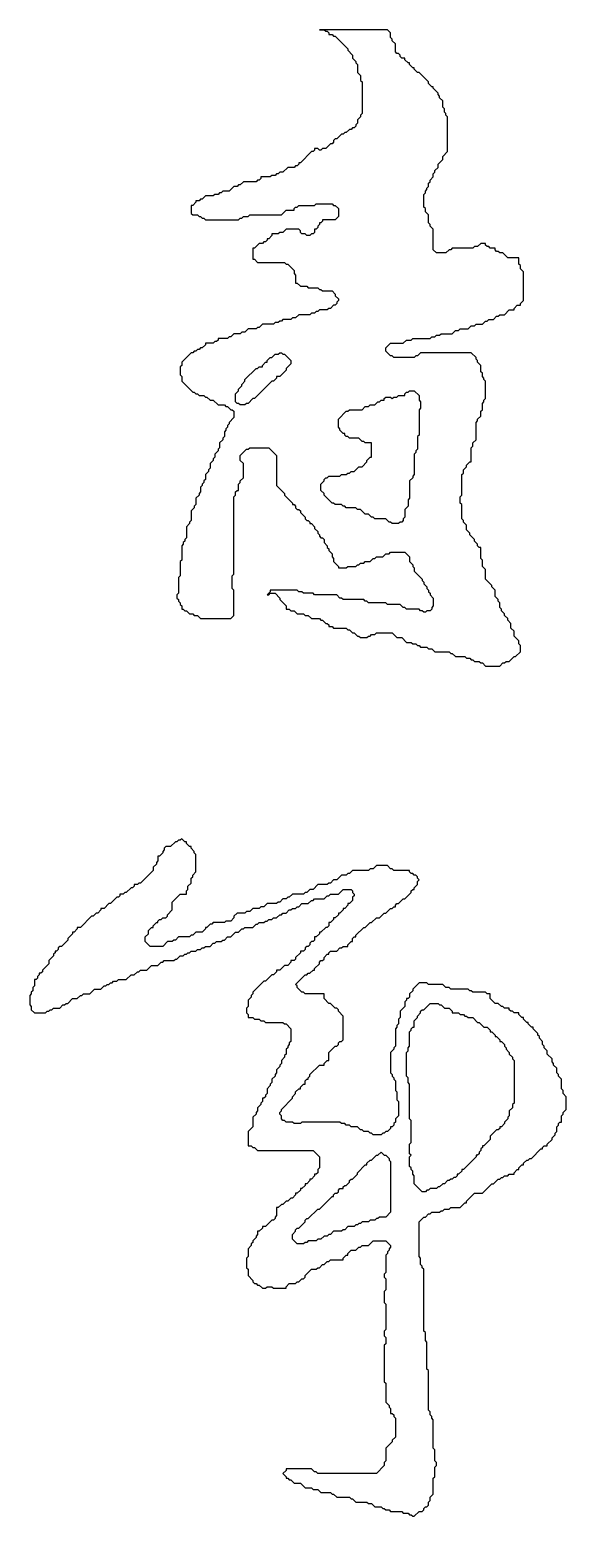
# Model space of a CAD drawing. Header units: millimetres. Extents: x 292 to 462, y 30 to 500.
import ezdxf

# ---------------------------------------------------------------- set-up
doc = ezdxf.new("R2010")
doc.units = ezdxf.units.MM

msp = doc.modelspace()

# ---------------------------------------------------------------- linework, layer by layer
for points in [[(383.5, 500), (385, 500), (385.5, 499.5), (386, 499.5), (386.5, 499), (386.5, 498.5), (387.5, 498.5), (388, 498), (388.5, 498), (392.5, 494), (392.5, 493.5), (394, 492), (394, 491), (395, 490), (395, 489.5), (395.5, 489), (395.5, 486.5), (396.5, 485.5), (396.5, 484), (397, 483.5), (397, 473.5), (396.5, 473), (396.5, 472.5), (395.5, 471.5), (395.5, 470.5), (395, 470), (395, 469.5), (394.5, 469), (394, 469), (393.5, 468.5), (393, 468.5), (392, 467.5), (391.5, 467.5), (391, 467), (390.5, 467), (389, 465.5), (388.5, 465.5), (388, 465), (388, 464.5), (387.5, 464), (387, 464), (385.5, 462.5), (384.5, 462.5), (384, 462), (383.5, 462), (383, 462.5), (382, 462.5), (382, 462), (381.5, 461.5), (381, 461.5), (377.5, 458), (377, 458), (377, 457.5), (376.5, 457), (376, 457), (375.5, 456.5), (373.5, 456.5), (372, 455), (371, 455), (370.5, 454.5), (370, 454.5), (369.5, 454), (368.5, 454), (368, 453.5), (365, 453.5), (365, 453), (364.5, 452.5), (364, 452.5), (363.5, 452), (359.5, 452), (358.5, 451), (358, 451), (357.5, 450.5), (356.5, 450.5), (355, 449), (353, 449), (352.5, 448.5), (352, 448.5), (351.5, 448), (350.5, 448), (350, 447.5), (347.5, 447.5), (346.5, 446.5), (346, 446.5), (345.5, 446), (344.5, 446), (344.5, 445.5), (343.5, 444.5), (343, 444.5), (343, 442), (343.5, 441.5), (345, 441.5), (345.5, 441), (346, 441), (346.5, 440.5), (347, 440.5), (347.5, 440), (358, 440), (358.5, 440.5), (359, 440.5), (359.5, 441), (361, 441), (361.5, 441.5), (371.5, 441.5), (373, 443), (375.5, 443), (375.5, 443.5), (376, 444), (376.5, 444), (377, 444.5), (382, 444.5), (382.5, 445), (387.5, 445), (388, 444.5), (388.5, 444.5), (389.5, 443.5), (389.5, 441), (388.5, 440), (384.5, 440), (384.5, 439.5), (384, 439), (383.5, 439), (383.5, 438.5), (383, 438), (383, 437.5), (382.5, 437), (382, 437), (382, 436), (381.5, 435.5), (381, 435.5), (380.5, 435), (379.5, 435), (379, 435.5), (378, 435.5), (377.5, 436), (377.5, 436.5), (377, 437), (373, 437), (372, 436), (371, 436), (370.5, 435.5), (368.5, 435.5), (368.5, 435), (367.5, 434), (367, 434), (367, 433.5), (366.5, 433), (366, 433), (365.5, 432.5), (364.5, 432.5), (363, 431), (362.5, 431), (362.5, 427.5), (363, 427.5), (364, 426.5), (372.5, 426.5), (373, 426), (373.5, 426), (375.5, 424), (375.5, 423), (376, 422.5), (376, 420), (376.5, 420), (377.5, 419), (379.5, 419), (380, 418.5), (383, 418.5), (383.5, 418), (384, 418), (384.5, 417.5), (387.5, 417.5), (388.5, 416.5), (388.5, 416), (389.5, 415), (389.5, 414.5), (389, 414), (389, 413.5), (388.5, 413), (388, 413), (387, 412), (386.5, 412), (386, 411.5), (383.5, 411.5), (383, 411), (382.5, 411), (382, 410.5), (381, 410.5), (380.5, 410), (377, 410), (376, 409), (375, 409), (374.5, 408.5), (372, 408.5), (371.5, 408), (371, 408), (370.5, 407.5), (369.5, 407.5), (369, 407), (365.5, 407), (364.5, 406), (364, 406), (363.5, 405.5), (361, 405.5), (360, 404.5), (359, 404.5), (358.5, 404), (356.5, 404), (355.5, 403), (355, 403), (354.5, 402.5), (351.5, 402.5), (351.5, 402), (351, 401.5), (350.5, 401.5), (350, 401), (347.5, 401), (347.5, 400.5), (346.5, 399.5), (346, 399.5), (345.5, 399), (345, 399), (344.5, 398.5), (344, 398.5), (343.5, 398), (343, 398), (340, 395), (340, 394), (339.5, 393.5), (339.5, 391), (340, 390.5), (340, 389), (343.5, 385.5), (344, 385.5), (344.5, 385), (345, 385), (345.5, 384.5), (347, 384.5), (347.5, 384), (348, 384), (349, 383), (350, 383), (351.5, 381.5), (353.5, 381.5), (354, 381), (354.5, 381), (355.5, 380), (356, 380), (356.5, 379.5), (356.5, 377.5), (355, 376), (355, 375.5), (354.5, 375), (354.5, 374.5), (354, 374), (354, 373.5), (353.5, 373), (353.5, 371.5), (353, 371), (353, 370.5), (352, 369.5), (352, 368), (351.5, 367.5), (351.5, 367), (350.5, 366), (350.5, 365), (350, 364.5), (350, 364), (349, 363), (349, 361.5), (348.5, 361), (348.5, 360.5), (347.5, 359.5), (347.5, 358), (347, 357.5), (347, 357), (346.5, 356.5), (346.5, 356), (346, 355.5), (346, 354), (345.5, 353.5), (345.5, 353), (344.5, 352), (344.5, 350), (344, 349.5), (344, 349), (343, 348), (343, 345), (342.5, 344.5), (342.5, 344), (341.5, 343), (341.5, 339.5), (341, 339), (341, 338.5), (340.5, 338), (340.5, 337.5), (340, 337), (340, 332.5), (339.5, 332), (339.5, 327.5), (339, 327), (339, 322), (338.5, 321.5), (338.5, 320.5), (339, 320), (339, 319.5), (339.5, 319), (339.5, 318.5), (340, 318), (340, 317), (340.5, 317), (341, 316.5), (341.5, 316.5), (342.5, 315.5), (343.5, 315.5), (344, 315), (345, 315), (346, 314), (355.5, 314), (356.5, 315), (356.5, 323), (356, 323.5), (356, 327.5), (356.5, 328), (356.5, 352.5), (357, 353), (357, 354), (357.5, 354.5), (358, 354.5), (358, 356.5), (358.5, 357), (358.5, 357.5), (359.5, 358.5), (359.5, 363), (358.5, 364), (358.5, 365.5), (360.5, 367.5), (361, 367.5), (361.5, 368), (367.5, 368), (370, 365.5), (370, 356), (372.5, 353.5), (372.5, 353), (375, 350.5), (375, 350), (375.5, 350), (376, 349.5), (376, 349), (376.5, 348.5), (377, 348.5), (377.5, 348), (377.5, 347.5), (379, 346), (379, 345.5), (379.5, 345), (380, 345), (380.5, 344.5), (380.5, 344), (381, 344), (382, 343), (382, 342.5), (383, 341.5), (383, 341), (383.5, 340.5), (383.5, 340), (384, 339.5), (384.5, 339.5), (385, 339), (385, 338), (386, 337), (386, 336.5), (386.5, 336), (386.5, 335.5), (387.5, 334.5), (387.5, 333.5), (388, 333), (388, 332), (389.5, 330.5), (389.5, 330), (392, 330), (392.5, 330.5), (395, 330.5), (395.5, 331), (396, 331), (396.5, 331.5), (397.5, 331.5), (398, 332), (399.5, 332), (400.5, 333), (401, 333), (401.5, 333.5), (403.5, 333.5), (404.5, 334.5), (405.5, 334.5), (406, 335), (410.5, 335), (412, 333.5), (412, 332), (413, 331), (413, 330.5), (413.5, 330), (413.5, 329), (416, 326.5), (416, 326), (416.5, 325.5), (416.5, 325), (417.5, 324), (417.5, 323.5), (418, 323), (418, 322.5), (418.5, 322), (418.5, 321.5), (419.5, 320.5), (419.5, 318), (419, 317.5), (419, 317), (418.5, 316.5), (417.5, 316.5), (417, 316), (416.5, 316), (416, 316.5), (415.5, 316.5), (415, 317), (411, 317), (410.5, 317.5), (410, 317.5), (409, 318.5), (405, 318.5), (404.5, 319), (399, 319), (398.5, 319.5), (398, 319.5), (397.5, 320), (391, 320), (390.5, 320.5), (390, 320.5), (389, 321.5), (382, 321.5), (381.5, 322), (378.5, 322), (378, 322.5), (377, 322.5), (376.5, 323), (368, 323), (368, 322.5), (367, 321.5), (367.5, 321.5), (368, 322), (369.5, 322), (371, 320.5), (371, 320), (373, 318), (373, 317), (374, 317), (374.5, 316.5), (375.5, 316.5), (376.5, 315.5), (378.5, 315.5), (379, 315), (380, 315), (381, 314), (383.5, 314), (384, 313.5), (384.5, 313.5), (385.5, 312.5), (386, 312.5), (386.5, 312), (386.5, 311.5), (387.5, 311.5), (388, 311), (392, 311), (392.5, 310.5), (393, 310.5), (394, 309.5), (394.5, 309.5), (395.5, 308.5), (396, 308.5), (396.5, 308), (398.5, 308), (399, 308.5), (399.5, 308.5), (400, 309), (401, 309), (401.5, 309.5), (406.5, 309.5), (408, 308), (409.5, 308), (411, 306.5), (412.5, 306.5), (413, 306), (414, 306), (414.5, 305.5), (415, 305.5), (415.5, 305), (417.5, 305), (418, 304.5), (419, 304.5), (420, 303.5), (424.5, 303.5), (425, 303), (425.5, 303), (426.5, 302), (429.5, 302), (430, 301.5), (431, 301.5), (431.5, 301), (432, 301), (432.5, 300.5), (434, 300.5), (434.5, 300), (435, 300), (436, 299), (440.5, 299), (441.5, 300), (442, 300), (442.5, 300.5), (443.5, 300.5), (445, 302), (445.5, 302), (447, 303.5), (447, 305.5), (446.5, 306), (446.5, 307), (445, 308.5), (445, 310), (444, 311), (444, 312.5), (443, 313.5), (443, 314), (442, 315), (442, 315.5), (441, 316.5), (441, 317), (440.5, 317.5), (440.5, 319), (440, 319.5), (440, 320), (439, 321), (439, 323), (438, 324), (438, 324.5), (436, 326.5), (436, 329.5), (435, 330.5), (435, 332.5), (434.5, 333), (434.5, 336.5), (434, 336.5), (433.5, 337), (433.5, 337.5), (432.5, 338.5), (432.5, 339), (431, 340.5), (431, 341), (430, 342), (430, 343.5), (429, 344.5), (429, 345), (428.5, 345.5), (428.5, 350), (428, 350.5), (428, 352.5), (428.5, 353), (428.5, 359.5), (429, 360), (429, 361), (430, 362), (430, 362.5), (431, 363.5), (431.5, 363.5), (431.5, 368), (432, 368.5), (432, 369.5), (433, 370.5), (433, 376), (433.5, 376.5), (433.5, 377), (434.5, 378), (434.5, 379.5), (435, 380), (435, 382), (435.5, 382.5), (435.5, 383), (436, 383.5), (436, 389), (435.5, 389.5), (435.5, 390), (435, 390.5), (435, 391.5), (434.5, 392), (434.5, 394), (433.5, 395), (433.5, 395.5), (433, 396), (433, 396.5), (431.5, 398), (415.5, 398), (414.5, 397), (414, 397), (413.5, 396.5), (407, 396.5), (406.5, 397), (406, 397), (404.5, 398.5), (404.5, 399.5), (406, 401), (410, 401), (411, 402), (412.5, 402), (413, 402.5), (418.5, 402.5), (419, 403), (420, 403), (420.5, 403.5), (421.5, 403.5), (422, 404), (425.5, 404), (426.5, 405), (427.5, 405), (428, 405.5), (430.5, 405.5), (431.5, 406.5), (432.5, 406.5), (433, 407), (435, 407), (436, 408), (436.5, 408), (437, 408.5), (438.5, 408.5), (439.5, 409.5), (440, 409.5), (440.5, 410), (442, 410), (443.5, 411.5), (445, 411.5), (445, 412), (446, 413), (447, 413), (447, 413.5), (448, 414.5), (448, 423.5), (447, 424.5), (447, 425.5), (446.5, 426), (446.5, 428), (443, 428), (441.5, 429.5), (440.5, 429.5), (440, 430), (439.5, 430), (439, 430.5), (439, 431), (437.5, 431), (437, 431.5), (436.5, 431.5), (436, 432), (436, 432.5), (434.5, 432.5), (433.5, 431.5), (432.5, 431.5), (432, 431), (425.5, 431), (425, 430.5), (424.5, 430.5), (423.5, 429.5), (420.5, 429.5), (419.5, 430.5), (419.5, 437), (418.5, 438), (418.5, 438.5), (418, 439), (418, 441.5), (417, 442.5), (417, 443.5), (416.5, 444), (416.5, 448), (417, 448.5), (417, 449), (417.5, 449.5), (417.5, 450), (418, 450.5), (418, 451.5), (418.5, 452), (418.5, 452.5), (419.5, 453.5), (419.5, 454.5), (420, 455), (420, 455.5), (421, 456.5), (421, 457.5), (422.5, 459), (422.5, 460), (424, 461.5), (424, 472.5), (423.5, 473), (423.5, 473.5), (423, 474), (423, 475), (422.5, 475.5), (422.5, 477.5), (421.5, 478.5), (421.5, 479), (421, 479.5), (421, 480), (419.5, 481.5), (419.5, 482), (419, 482), (418, 483), (418, 483.5), (415, 486.5), (414.5, 486.5), (413.5, 487.5), (413.5, 488), (413, 488), (412, 489), (412, 489.5), (411.5, 489.5), (410.5, 490.5), (410.5, 491), (409.5, 491), (409, 491.5), (409, 492), (408.5, 492.5), (408, 492.5), (407.5, 493), (407.5, 495.5), (406.5, 496.5), (406.5, 497), (406, 497.5), (406, 499), (405, 500)], [(370.5, 397.5), (371, 398), (371.5, 398), (372, 397.5), (372.5, 397.5), (374.5, 395.5), (374.5, 394.5), (373, 393), (373, 392.5), (371, 390.5), (370, 390.5), (370, 390), (369, 389), (368.5, 389), (363, 383.5), (362.5, 383.5), (361, 382), (360.5, 382), (360, 381.5), (358.5, 381.5), (358, 382), (357.5, 382), (357, 382.5), (357, 385), (358, 386), (358, 386.5), (359, 387.5), (359, 388), (360, 389), (360, 389.5), (363.5, 393), (364, 393), (364.5, 393.5), (365.5, 393.5), (365.5, 394), (366.5, 395), (367, 395), (367, 395.5), (368, 396.5), (368.5, 396.5), (369.5, 397.5)], [(411.5, 385.5), (412, 386), (413.5, 386), (415, 384.5), (415, 383), (415.5, 382.5), (415.5, 380.5), (415, 380), (415, 372), (414.5, 371.5), (414.5, 367.5), (414, 367), (414, 366.5), (413.5, 366), (413.5, 359.5), (413, 359), (413, 358.5), (412, 357.5), (412, 352), (411.5, 351.5), (411.5, 349.5), (410.5, 348.5), (410.5, 346), (410, 345.5), (410, 345), (409.5, 344.5), (409, 344.5), (408.5, 344), (406.5, 344), (406, 344.5), (405.5, 344.5), (404.5, 345.5), (401, 345.5), (400.5, 346), (400, 346), (399, 347), (398, 347), (396.5, 348.5), (395.5, 348.5), (395, 349), (392, 349), (391.5, 349.5), (391, 349.5), (390.5, 350), (388.5, 350), (388, 350.5), (387.5, 350.5), (385, 353), (385, 353.5), (384, 354.5), (384, 356.5), (385, 357.5), (385, 358), (385.5, 358.5), (386, 358.5), (386.5, 359), (390, 359), (390.5, 359.5), (392, 359.5), (392.5, 360), (393, 360), (393.5, 360.5), (394.5, 360.5), (396, 362), (397, 362), (398.5, 363.5), (398.5, 364), (399.5, 365), (400, 365), (400, 369.5), (398, 369.5), (397.5, 370), (397, 370), (396, 371), (393, 371), (392.5, 371.5), (392, 371.5), (391.5, 372), (391.5, 372.5), (391, 372.5), (390, 373.5), (390, 374), (389.5, 374.5), (389.5, 377), (392, 379.5), (392.5, 379.5), (393, 380), (397, 380), (398, 381), (399, 381), (399.5, 381.5), (401, 381.5), (402, 382.5), (402.5, 382.5), (403, 383), (404, 383), (404, 383.5), (404.5, 384), (406, 384), (406.5, 383.5), (407, 384), (408, 384), (408.5, 384.5), (410.5, 384.5), (410.5, 385), (411, 385.5)], [(340, 244.5), (339.5, 244), (339, 244), (338.5, 243.5), (338, 243.5), (336.5, 242), (335, 242), (334.5, 241.5), (334.5, 241), (334, 240.5), (334, 240), (333, 239), (332.5, 239), (332.5, 237.5), (332, 237), (332, 236.5), (331, 235.5), (331, 234.5), (327, 230.5), (326.5, 230.5), (326, 230), (325, 230), (325, 229.5), (324.5, 229), (324, 229), (322.5, 227.5), (322, 227.5), (321.5, 227), (320.5, 227), (320.5, 226.5), (320, 226), (319.5, 226), (317.5, 224), (317, 224), (315.5, 222.5), (314.5, 222.5), (314.5, 222), (313.5, 221), (313, 221), (312, 220), (311.5, 220), (308, 216.5), (307, 216.5), (307, 216), (306, 215), (305.5, 215), (305.5, 214.5), (304, 213), (304, 212.5), (302, 210.5), (301.5, 210.5), (301, 210), (301, 209.5), (300.5, 209), (300, 209), (300, 208.5), (299.5, 208), (299.5, 207.5), (298, 206), (298, 205), (296, 203), (296, 202.5), (295.5, 202), (295, 202), (295, 201.5), (294.5, 201), (294.5, 200.5), (294, 200), (293.5, 200), (293.5, 198), (293, 197.5), (293, 196.5), (292.5, 196), (292.5, 195.5), (292, 195), (292, 192), (292.5, 191.5), (292.5, 190.5), (293.5, 189.5), (297, 189.5), (297.5, 190), (298, 190), (298.5, 190.5), (299, 190.5), (299.5, 191), (301.5, 191), (302.5, 192), (303, 192), (303.5, 192.5), (304, 192.5), (305.5, 194), (307, 194), (308, 195), (308.5, 195), (309, 195.5), (311, 195.5), (312.5, 197), (314.5, 197), (315.5, 198), (316, 198), (316.5, 198.5), (317, 198.5), (317.5, 199), (318, 199), (318.5, 199.5), (319.5, 199.5), (320, 200), (322.5, 200), (324, 201.5), (325, 201.5), (326, 202.5), (326.5, 202.5), (327, 203), (329, 203), (330.5, 204.5), (332.5, 204.5), (333.5, 205.5), (334, 205.5), (334.5, 206), (337.5, 206), (338, 206.5), (338.5, 206.5), (339.5, 207.5), (340.5, 207.5), (341, 208), (341.5, 208), (342, 208.5), (342.5, 208.5), (343, 209), (344.5, 209), (345, 209.5), (346, 209.5), (346.5, 210), (347, 210), (347.5, 210.5), (349, 210.5), (350, 211.5), (350.5, 211.5), (351, 212), (352.5, 212), (353, 212.5), (353.5, 212.5), (354.5, 213.5), (355.5, 213.5), (357, 215), (358, 215), (359, 216), (359.5, 216), (360, 216.5), (362.5, 216.5), (363.5, 217.5), (364, 217.5), (364.5, 218), (366, 218), (366.5, 218.5), (367, 218.5), (367.5, 219), (368.5, 219), (369, 219.5), (370, 219.5), (371, 220.5), (371.5, 220.5), (372, 221), (373, 221), (374, 222), (374.5, 222), (375, 222.5), (376, 222.5), (376.5, 223), (377, 223), (378, 224), (380, 224), (381, 225), (381.5, 225), (382, 225.5), (385, 225.5), (386, 226.5), (386.5, 226.5), (387, 227), (389.5, 227), (391, 228.5), (393.5, 228.5), (394, 228), (394, 227.5), (394.5, 227), (394.5, 226.5), (394, 226), (394, 225), (393, 224), (392.5, 224), (392.5, 223.5), (391.5, 222.5), (391, 222.5), (391, 222), (390, 221), (389.5, 221), (389.5, 220.5), (388.5, 219.5), (388, 219.5), (388, 219), (387, 218), (386.5, 218), (386.5, 217), (386, 216.5), (385.5, 216.5), (384, 215), (383.5, 215), (383.5, 214.5), (382.5, 213.5), (382, 213.5), (382, 212.5), (381.5, 212), (381, 212), (380.5, 211.5), (380.5, 211), (380, 210.5), (379.5, 210.5), (379, 210), (379, 209.5), (378.5, 209), (377.5, 209), (377.5, 208.5), (376, 207), (376, 206.5), (375.5, 206), (374.5, 206), (374.5, 205.5), (373.5, 204.5), (372.5, 204.5), (371, 203), (370, 203), (370, 202.5), (369, 201.5), (368.5, 201.5), (366.5, 199.5), (366, 199.5), (362.5, 196), (362.5, 195.5), (362, 195), (362, 194.5), (361, 193.5), (361, 191.5), (360.5, 191), (360.5, 189.5), (361, 189), (361, 188), (362.5, 188), (363, 187.5), (364.5, 187.5), (365, 187), (366, 187), (366.5, 186.5), (372, 186.5), (372.5, 186), (373, 186), (374.5, 184.5), (374.5, 180.5), (374, 180), (374, 179.5), (373.5, 179), (373.5, 178.5), (373, 178), (373, 176.5), (372.5, 176), (372.5, 175.5), (371.5, 174.5), (371.5, 173.5), (371, 173), (371, 172.5), (370, 171.5), (370, 170.5), (369.5, 170), (369.5, 169.5), (368.5, 168.5), (368.5, 167.5), (368, 167), (368, 166.5), (367, 165.5), (367, 164), (366.5, 163.5), (366.5, 163), (366, 162.5), (365.5, 162.5), (365.5, 161.5), (365, 161), (365, 160.5), (364, 159.5), (364, 158.5), (363.5, 158), (363.5, 157.5), (362.5, 156.5), (362.5, 153.5), (361, 152), (361, 147.5), (362, 147.5), (362.5, 147), (363, 147), (364, 146), (381.5, 146), (383.5, 144), (383.5, 140.5), (383, 140), (383, 139), (382.5, 138.5), (382, 138.5), (382, 138), (381, 137), (380.5, 137), (380.5, 136.5), (379.5, 135.5), (379, 135.5), (379, 135), (378, 134), (377.5, 134), (377.5, 133.5), (376.5, 132.5), (376, 132.5), (376, 132), (375, 131), (374.5, 131), (373.5, 130), (373, 130), (372, 129), (371.5, 129), (370.5, 128), (370, 128), (370, 125.5), (369.5, 125), (369.5, 124.5), (369, 124), (368.5, 124), (366.5, 122), (365.5, 122), (365.5, 121.5), (364.5, 120.5), (364, 120.5), (364, 119.5), (363.5, 119), (363.5, 118.5), (362.5, 117.5), (362.5, 117), (362, 116.5), (362, 116), (361, 115), (361, 112.5), (360.5, 112), (360.5, 109), (361, 108.5), (361, 106.5), (362.5, 105), (362.5, 104.5), (363, 104), (363.5, 104), (364, 103.5), (364.5, 103.5), (365.5, 102.5), (366.5, 102.5), (367, 103), (368.5, 103), (369, 102.5), (373, 102.5), (373, 103), (374, 104), (376, 104), (376.5, 104.5), (377, 104.5), (378, 105.5), (378.5, 105.5), (379, 106), (379, 106.5), (381, 108.5), (382.5, 108.5), (383, 109), (383.5, 109), (384.5, 110), (385, 110), (386, 111), (386.5, 111), (387, 111.5), (391, 111.5), (391, 112), (392, 113), (392.5, 113), (392.5, 113.5), (393.5, 114.5), (395, 114.5), (396, 115.5), (396.5, 115.5), (397, 116), (399, 116), (400.5, 117.5), (404.5, 117.5), (406, 116), (406, 115.5), (405.5, 115), (405.5, 114.5), (405, 114), (405, 113.5), (404.5, 113), (404.5, 107.5), (404, 107), (404, 106), (404.5, 105.5), (404.5, 102), (404, 101.5), (404, 98), (404.5, 97.5), (404.5, 89.5), (404, 89), (404, 87.5), (404.5, 87), (404.5, 85), (404, 84.5), (404, 73), (404.5, 72.5), (404.5, 66.5), (405.5, 65.5), (405.5, 65), (406, 64.5), (406, 63), (406.5, 63), (407, 62.5), (407, 62), (407.5, 61.5), (407.5, 55.5), (406.5, 54.5), (406.5, 54), (404.5, 52), (404.5, 48), (404, 47.5), (404, 46.5), (401.5, 44), (383, 44), (382.5, 44.5), (382, 44.5), (381, 45.5), (373, 45.5), (373, 45), (372, 44), (373, 43), (373, 42.5), (373.5, 42.5), (374, 42), (374.5, 42), (375.5, 41), (377.5, 41), (379, 39.5), (381, 39.5), (381.5, 39), (383, 39), (384, 38), (387, 38), (387.5, 37.5), (388, 37.5), (389, 36.5), (393, 36.5), (393.5, 36), (394, 36), (395, 35), (398.5, 35), (399, 34.5), (400, 34.5), (401, 33.5), (403, 33.5), (403.5, 33), (404, 33), (404.5, 32.5), (405.5, 32.5), (406, 32), (409.5, 32), (410, 31.5), (411.5, 31.5), (412, 31), (412.5, 31), (413, 30.5), (413.5, 30.5), (415, 32), (416, 32), (416.5, 32.5), (416.5, 33), (417, 33.5), (417.5, 33.5), (418, 34), (418, 35), (418.5, 35.5), (418.5, 36.5), (419.5, 37.5), (419.5, 42.5), (420, 43), (420, 46), (420.5, 46.5), (420.5, 47.5), (420, 48), (420, 51.5), (419.5, 52), (419.5, 61), (419, 61.5), (419, 62), (418.5, 62.5), (418.5, 63.5), (418, 64), (418, 76.5), (417.5, 77), (417.5, 85.5), (417, 86), (417, 88.5), (416.5, 89), (416.5, 108.5), (416, 109), (416, 109.5), (415.5, 110), (415.5, 112), (415, 112.5), (415, 123.5), (416.5, 125), (417, 125), (418, 126), (418.5, 126), (419, 126.5), (421.5, 126.5), (422, 127), (422.5, 127), (423, 127.5), (424.5, 127.5), (425, 128), (428, 128), (429.5, 129.5), (430, 129.5), (430, 130), (432.5, 132.5), (435, 132.5), (438, 135.5), (438.5, 135.5), (440, 137), (440.5, 137), (441, 137.5), (441.5, 137.5), (442, 138), (443, 138), (443.5, 138.5), (445, 138.5), (445, 139), (446, 140), (446.5, 140), (446.5, 140.5), (447.5, 141.5), (448, 141.5), (448, 142), (449, 143), (449.5, 143), (450, 143.5), (450.5, 143.5), (453.5, 146.5), (454, 146.5), (454, 147), (454.5, 147.5), (455.5, 147.5), (455.5, 148), (457, 149.5), (457, 150), (458, 151), (458, 151.5), (458.5, 152), (458.5, 153.5), (459, 154), (459, 154.5), (459.5, 155), (460, 155), (460, 157), (460.5, 157.5), (460.5, 158), (461.5, 159), (461.5, 163), (460.5, 164), (460.5, 165), (460, 165.5), (460, 168.5), (459, 169.5), (459, 170), (458.5, 170.5), (458.5, 172), (457.5, 173), (457.5, 173.5), (457, 174), (457, 175), (455.5, 176.5), (455.5, 177.5), (454.5, 178.5), (454.5, 179), (454, 179.5), (454, 180.5), (453, 181.5), (453, 182), (452.5, 182.5), (452.5, 183), (451, 184.5), (451, 185), (450.5, 185), (449.5, 186), (449.5, 186.5), (449, 186.5), (448, 187.5), (448, 188), (447.5, 188), (446.5, 189), (446.5, 189.5), (445, 189.5), (444.5, 190), (444, 190), (443.5, 190.5), (443.5, 191), (442, 191), (441.5, 191.5), (441, 191.5), (440, 192.5), (439, 192.5), (437.5, 194), (437.5, 195.5), (436.5, 195.5), (436, 196), (432, 196), (431.5, 196.5), (431, 196.5), (430.5, 197), (425, 197), (424.5, 197.5), (423.5, 197.5), (422.5, 198.5), (418, 198.5), (417.5, 199), (415, 199), (413, 197), (413, 196.5), (412, 195.5), (412, 194.5), (411.5, 194), (411, 194), (411, 193.5), (410.5, 193), (410.5, 191.5), (409, 190), (409, 188), (408.5, 187.5), (408.5, 186), (408, 185.5), (408, 185), (407.5, 184.5), (407.5, 179), (407, 178.5), (407, 178), (406, 177), (406, 170.5), (406.5, 170), (406.5, 169.5), (407, 169), (407, 168.5), (407.5, 168), (407.5, 165), (408, 164.5), (408, 162), (408.5, 161.5), (408.5, 157), (407.5, 156), (407.5, 155), (407, 154.5), (407, 154), (406.5, 153.5), (406, 153.5), (406, 153), (405, 152), (404.5, 152), (404, 151.5), (403.5, 151.5), (403, 151), (400.5, 151), (400, 151.5), (399.5, 151.5), (399, 152), (397.5, 152), (397, 152.5), (396.5, 152.5), (395.5, 153.5), (393.5, 153.5), (393, 154), (392, 154), (391.5, 154.5), (390.5, 154.5), (390, 155), (378, 155), (377.5, 154.5), (375.5, 154.5), (375, 155), (373, 155), (372.5, 155.5), (372, 155.5), (371.5, 156), (371.5, 157), (371, 157.5), (371, 158), (371.5, 158.5), (371.5, 159), (375, 162.5), (375, 163), (376, 164), (376, 164.5), (377, 165.5), (377.5, 165.5), (377.5, 166), (378.5, 167), (379, 167), (379, 168), (379.5, 168.5), (380, 168.5), (380, 169), (380.5, 169.5), (380.5, 170), (383.5, 173), (385, 173), (385, 173.5), (386, 174.5), (386.5, 174.5), (386.5, 177), (388.5, 179), (389, 179), (389.5, 179.5), (389.5, 180), (390, 180.5), (390.5, 180.5), (391, 181), (391, 188.5), (389.5, 190), (389.5, 190.5), (389, 191), (388.5, 191), (387, 192.5), (386.5, 192.5), (385, 194), (385, 195.5), (379, 195.5), (378.5, 196), (378, 196), (376.5, 197.5), (376.5, 198), (376, 198.5), (379, 201.5), (379.5, 201.5), (380, 202), (380.5, 202), (381.5, 203), (382, 203), (382, 203.5), (383.5, 205), (383.5, 205.5), (384, 206), (384.5, 206), (385, 206.5), (385, 207), (386, 208), (386.5, 208), (386.5, 208.5), (387, 209), (389, 209), (390, 210), (390.5, 210), (391, 210.5), (392.5, 210.5), (392.5, 211), (393.5, 212), (394, 212), (394, 213), (394.5, 213.5), (395, 213.5), (395, 214), (397.5, 216.5), (398, 216.5), (399.5, 218), (400, 218), (401.5, 219.5), (402.5, 219.5), (404, 221), (404.5, 221), (406, 222.5), (406.5, 222.5), (407, 223), (407.5, 223), (407.5, 223.5), (408, 224), (408.5, 224), (410, 225.5), (410.5, 225.5), (412.5, 227.5), (412.5, 228), (413, 228.5), (413.5, 228.5), (413.5, 229), (414.5, 230), (414.5, 231), (415, 231.5), (414.5, 232), (414.5, 232.5), (414, 233), (413.5, 233), (413, 233.5), (412.5, 233.5), (412, 234), (412, 234.5), (407, 234.5), (406.5, 235), (406, 235), (405, 236), (401.5, 236), (400.5, 235), (399.5, 235), (399, 234.5), (394, 234.5), (393, 233.5), (392.5, 233.5), (392, 233), (390.5, 233), (389, 231.5), (388, 231.5), (387, 230.5), (386.5, 230.5), (386, 230), (383, 230), (381.5, 228.5), (380.5, 228.5), (379.5, 227.5), (379, 227.5), (378.5, 227), (375, 227), (374, 226), (373.5, 226), (373, 225.5), (372, 225.5), (371, 224.5), (370.5, 224.5), (370, 224), (367, 224), (366, 223), (365, 223), (364.5, 222.5), (362.5, 222.5), (361.5, 221.5), (360.5, 221.5), (360, 221), (357.5, 221), (356.5, 220), (356.5, 219.5), (355.5, 218.5), (354, 218.5), (353.5, 218), (350, 218), (349.5, 217.5), (349, 217.5), (348, 216.5), (347.5, 216.5), (347.5, 216), (346.5, 215), (344.5, 215), (343.5, 214), (343, 214), (342.5, 213.5), (339, 213.5), (338, 212.5), (337.5, 212.5), (337, 212), (335.5, 212), (334, 210.5), (330, 210.5), (328.5, 212), (328.5, 213.5), (329.5, 214.5), (329.5, 215.5), (330.5, 216.5), (331, 216.5), (331, 217), (332, 218), (332.5, 218), (332.5, 218.5), (333, 219), (333.5, 219), (334, 219.5), (335, 219.5), (335.5, 220), (335.5, 220.5), (337, 222), (337, 224.5), (339.5, 227), (341.5, 227), (341.5, 228), (342, 228.5), (342, 229.5), (343, 230.5), (343, 232), (343.5, 232.5), (343.5, 233), (344.5, 234), (344.5, 239.5), (344, 240), (344, 240.5), (343, 241.5), (343, 242), (342.5, 242), (341.5, 243), (341.5, 243.5), (341, 243.5)], [(418.5, 192.5), (421, 192.5), (421.5, 192), (422, 192), (423, 191), (424.5, 191), (425.5, 190), (425.5, 189.5), (427.5, 189.5), (428, 189), (429, 189), (429.5, 188.5), (430, 188.5), (430.5, 188), (432, 188), (433.5, 186.5), (434, 186.5), (435.5, 185), (436.5, 185), (437.5, 184), (437.5, 183.5), (438, 183.5), (439, 182.5), (439, 182), (439.5, 182), (440.5, 181), (440.5, 180.5), (441, 180.5), (442, 179.5), (442, 179), (442.5, 178.5), (442.5, 178), (443.5, 177), (443.5, 176.5), (444.5, 175.5), (444.5, 175), (445, 174.5), (445, 161), (444.5, 160.5), (444.5, 159.5), (443.5, 158.5), (443.5, 157), (443, 156.5), (443, 156), (442, 155), (442, 154.5), (441, 153.5), (440.5, 153.5), (440.5, 153), (440, 152.5), (439.5, 152.5), (437.5, 150.5), (437.5, 149.5), (435.5, 147.5), (435, 147.5), (435, 147), (434.5, 146.5), (434.5, 146), (434, 145.5), (434, 145), (433.5, 144.5), (433, 144.5), (433, 144), (429, 140), (428.5, 140), (428.5, 139.5), (427.5, 138.5), (427, 138.5), (427, 138), (426.5, 137.5), (426, 137.5), (425.5, 137), (425, 137), (424.5, 136.5), (424, 136.5), (423, 135.5), (422.5, 135.5), (421.5, 134.5), (421, 134.5), (420.5, 134), (418.5, 134), (418, 133.5), (417.5, 133.5), (417, 133), (416, 133), (413.5, 135.5), (413.5, 138), (413, 138.5), (413, 139.5), (412.5, 140), (412.5, 140.5), (412, 141), (412, 144), (412.5, 144.5), (412, 145), (412, 148), (412.5, 148.5), (412.5, 155.5), (412, 156), (412, 167), (411.5, 167.5), (411.5, 169), (411, 169.5), (411, 177), (411.5, 177.5), (411.5, 178.5), (412, 179), (412, 183.5), (412.5, 184), (412.5, 184.5), (413, 185), (413.5, 185), (413.5, 187), (414.5, 188), (414.5, 188.5), (415.5, 189.5), (415.5, 190), (416, 190.5), (416.5, 190.5)], [(403, 145.5), (404, 144.5), (404.5, 144.5), (405.5, 143.5), (405.5, 143), (406, 142.5), (406, 126.5), (404.5, 125), (402.5, 125), (402, 124.5), (401.5, 124.5), (401, 124), (399.5, 124), (399, 123.5), (397, 123.5), (396.5, 123), (396, 123), (395.5, 122.5), (395, 122.5), (394.5, 122), (392.5, 122), (391.5, 121), (391, 121), (390.5, 120.5), (388, 120.5), (387, 119.5), (386.5, 119.5), (386, 119), (385, 119), (384, 118), (383, 118), (382.5, 117.5), (380, 117.5), (379.5, 117), (379, 117), (378.5, 116.5), (376.5, 116.5), (375, 118), (375, 119.5), (376, 120.5), (376, 121), (376.5, 121.5), (377, 121.5), (379, 123.5), (379, 124), (379.5, 124.5), (380, 124.5), (383, 127.5), (383.5, 127.5), (387.5, 131.5), (388, 131.5), (388, 132), (388.5, 132.5), (389, 132.5), (389.5, 133), (389.5, 133.5), (390, 134), (391, 134), (391, 134.5), (391.5, 135), (392, 135), (393, 136), (393, 136.5), (393.5, 137), (394, 137), (395.5, 138.5), (395.5, 139), (398, 141.5), (398.5, 141.5), (398.5, 142), (399.5, 143), (400, 143), (401.5, 144.5), (402, 144.5)]]:
    msp.add_lwpolyline(points, close=True)

doc.saveas('drawing.dxf')
